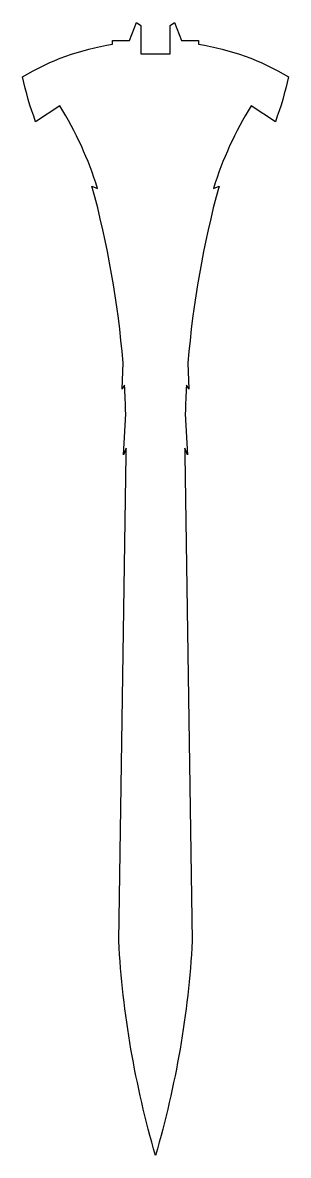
# Model space of a CAD drawing. Header units: millimetres. Extents: x -114 to 114, y -612 to 356.
import ezdxf

# ---------------------------------------------------------------- set-up
doc = ezdxf.new("R2010")
doc.units = ezdxf.units.MM
doc.layers.get('0').update_dxf_attribs({"linetype": 'CONTINUOUS'})

msp = doc.modelspace()

# ---------------------------------------------------------------- linework, layer by layer
msp.add_lwpolyline([(-27.33, -13.32), (-25.43, 21.82, 0.007437), (-26.47, 46.31, -0.006626), (-28.63, 42.79), (-27.78, 65.31, 0.046641), (-54.29, 216.37), (-49.62, 214.36, 0.065665), (-81.81, 284.81), (-102.46, 271.3, -0.036999), (-113.59, 309.74, -0.097151), (-36.88, 337.48), (-36.88, 340.8), (-22.28, 340.8), (-16.17, 356.01), (-12.5, 353.47), (-12.5, 329.39), (12.5, 329.39), (12.5, 353.47), (16.17, 356.01), (22.28, 340.8), (36.88, 340.8), (36.88, 337.48, -0.097151), (113.59, 309.74, -0.036999), (102.46, 271.3), (81.81, 284.81, 0.065665), (49.62, 214.36), (54.29, 216.37, 0.046641), (27.78, 65.31), (28.63, 42.79, -0.006626), (26.47, 46.31, 0.007437), (25.43, 21.82), (27.33, -13.32, -0.004913), (25.14, -7.61, 0.001733), (25.21, -13.32), (31.46, -428.74, -0.057157), (0, -611.93, -0.057157), (-31.46, -428.74), (-25.21, -13.32, 0.001733), (-25.14, -7.61, -0.004913)], format="xyb", close=True)

doc.saveas('drawing.dxf')
